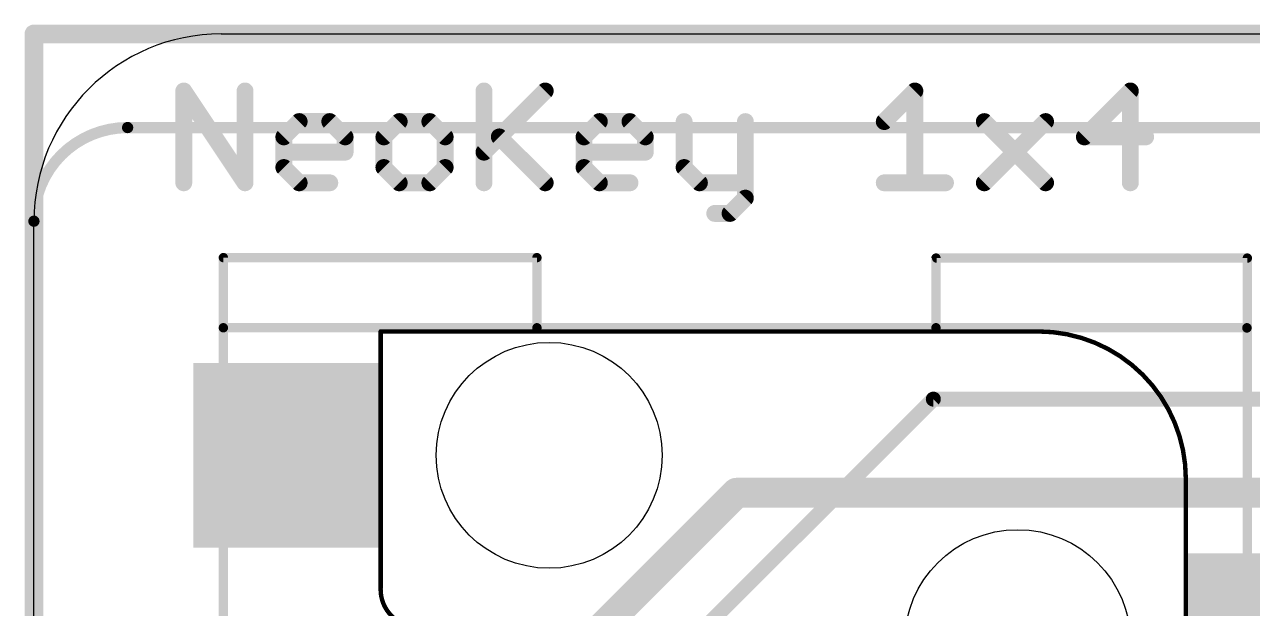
# Model space of a CAD drawing. Extents: x -1.5 to 77.7, y -1.7 to 21.7.
# Drawn here: x -0.13 to 16.52, y 13.8 to 21.72 of the extents above; entities that cross this region are included whole.
import ezdxf

# ---------------------------------------------------------------- set-up
doc = ezdxf.new("R2010")
doc.units = 0
for name, color, linetype in [('1', 12, 'CONTINUOUS'), ('16', 5, 'CONTINUOUS'), ('20', 53, 'CONTINUOUS'), ('21', 40, 'CONTINUOUS'), ('22', 6, 'CONTINUOUS')]:
    doc.layers.add(name, color=color, linetype=linetype)

# ---------------------------------------------------------------- blocks, each defined once
blk = doc.blocks.new('RECT')
blk.add_solid([(-0.5, -0.5), (0.5, -0.5), (-0.5, 0.5), (0.5, 0.5)])

msp = doc.modelspace()

# ---------------------------------------------------------------- linework, layer by layer
at = {"layer": '1'}
for points, const_width in [([(76.2, 21.59), (0, 21.59)], 0.254), ([(0, 21.59), (0, 0)], 0.254), ([(9.525, 15.367), (6.731, 12.573)], 0.4064), ([(9.525, 15.367), (19.177, 15.367)], 0.4064)]:
    msp.add_lwpolyline(points, dxfattribs=dict(at, const_width=const_width))
for points, const_width in [([(0, 21.6535, 1), (0, 21.5265)], 0.127), ([(0.0635, 21.59, 1), (-0.0635, 21.59)], 0.127), ([(9.525, 15.4686, 1), (9.525, 15.2654)], 0.2032), ([(9.5968, 15.2952, 1), (9.4532, 15.4388)], 0.2032)]:
    msp.add_lwpolyline(points, format="xyb", dxfattribs=dict(at, const_width=const_width))
at = {"layer": '16'}
for points, const_width in [([(76.2, 21.59), (0, 21.59)], 0.254), ([(0, 21.59), (0, 0)], 0.254), ([(8.6556, 13.1006), (12.192, 16.637)], 0.2032), ([(12.192, 16.637), (20.066, 16.637)], 0.2032)]:
    msp.add_lwpolyline(points, dxfattribs=dict(at, const_width=const_width))
for points, const_width in [([(0, 21.6535, 1), (0, 21.5265)], 0.127), ([(0.0635, 21.59, 1), (-0.0635, 21.59)], 0.127), ([(12.192, 16.6878, 1), (12.192, 16.5862)], 0.1016), ([(12.2279, 16.6011, 1), (12.1561, 16.6729)], 0.1016)]:
    msp.add_lwpolyline(points, format="xyb", dxfattribs=dict(at, const_width=const_width))
at = {"layer": '20'}
for p, q in [((2.54, 21.59), (73.66, 21.59)), ((0, 2.54), (0, 19.05))]:
    msp.add_line(p, q, dxfattribs=at)
for centre in [(6.985, 15.875), (13.335, 13.335)]:
    msp.add_circle(centre, 1.5318, dxfattribs=at)
msp.add_arc((2.54, 19.05), 2.54, 90, 180, dxfattribs=at)
at = {"layer": '21'}
for points, const_width in [([(2.0884, 20.8164, 1), (1.9741, 20.8164)], 0.1143), ([(2.0788, 20.8481, 1), (1.9837, 20.7847)], 0.1143), ([(2.9189, 20.8164, 1), (2.8046, 20.8164)], 0.1143), ([(6.1579, 20.8164, 1), (6.0436, 20.8164)], 0.1143), ([(6.9716, 20.776, 1), (6.8908, 20.8568)], 0.1143), ([(11.9992, 20.8164, 1), (11.8849, 20.8164)], 0.1143), ([(11.9824, 20.776, 1), (11.9016, 20.8568)], 0.1143), ([(14.9198, 20.8164, 1), (14.8055, 20.8164)], 0.1143), ([(14.9031, 20.776, 1), (14.8222, 20.8568)], 0.1143), ([(3.5954, 20.4583, 1), (3.5954, 20.344)], 0.1143), ([(3.6358, 20.3607, 1), (3.555, 20.4416)], 0.1143), ([(4.051, 20.4416, 1), (3.9702, 20.3607)], 0.1143), ([(4.0106, 20.344, 1), (4.0106, 20.4583)], 0.1143), ([(4.9519, 20.4583, 1), (4.9519, 20.344)], 0.1143), ([(4.9923, 20.3607, 1), (4.9115, 20.4416)], 0.1143), ([(5.4075, 20.4416, 1), (5.3267, 20.3607)], 0.1143), ([(5.3671, 20.344, 1), (5.3671, 20.4583)], 0.1143), ([(7.6649, 20.4583, 1), (7.6649, 20.344)], 0.1143), ([(7.7053, 20.3607, 1), (7.6245, 20.4416)], 0.1143), ([(8.1205, 20.4416, 1), (8.0397, 20.3607)], 0.1143), ([(8.0801, 20.344, 1), (8.0801, 20.4583)], 0.1143), ([(8.871, 20.4011, 1), (8.7567, 20.4011)], 0.1143), ([(9.7014, 20.4011, 1), (9.5871, 20.4011)], 0.1143), ([(11.4864, 20.4416, 1), (11.5672, 20.3607)], 0.1143), ([(12.9237, 20.4416, 1), (12.8429, 20.3607)], 0.1143), ([(13.7542, 20.3607, 1), (13.6733, 20.4416)], 0.1143), ([(3.4449, 20.1935, 1), (3.3306, 20.1935)], 0.1143), ([(4.2754, 20.1935, 1), (4.1611, 20.1935)], 0.1143), ([(4.8014, 20.1935, 1), (4.6871, 20.1935)], 0.1143), ([(5.6319, 20.1935, 1), (5.5176, 20.1935)], 0.1143), ([(6.3488, 20.2339, 1), (6.268, 20.1531)], 0.1143), ([(7.5144, 20.1935, 1), (7.4001, 20.1935)], 0.1143), ([(8.3449, 20.1935, 1), (8.2306, 20.1935)], 0.1143), ([(14.2398, 20.2507, 1), (14.2398, 20.1364)], 0.1143), ([(15.0703, 20.1364, 1), (15.0703, 20.2507)], 0.1143), ([(3.3474, 20.2339, 1), (3.4282, 20.1531)], 0.1143), ([(4.1778, 20.1531, 1), (4.2586, 20.2339)], 0.1143), ([(4.7039, 20.2339, 1), (4.7847, 20.1531)], 0.1143), ([(5.5343, 20.1531, 1), (5.6151, 20.2339)], 0.1143), ([(7.4169, 20.2339, 1), (7.4977, 20.1531)], 0.1143), ([(8.2473, 20.1531, 1), (8.3281, 20.2339)], 0.1143), ([(14.1994, 20.2339, 1), (14.2802, 20.1531)], 0.1143), ([(3.3878, 20.0431, 1), (3.3878, 19.9288)], 0.1143), ([(4.1611, 19.9859, 1), (4.2754, 19.9859)], 0.1143), ([(4.2182, 19.9288, 1), (4.2182, 20.0431)], 0.1143), ([(6.0604, 20.0263, 1), (6.1412, 19.9455)], 0.1143), ([(7.4573, 20.0431, 1), (7.4573, 19.9288)], 0.1143), ([(8.2306, 19.9859, 1), (8.3449, 19.9859)], 0.1143), ([(8.2877, 19.9288, 1), (8.2877, 20.0431)], 0.1143), ([(3.3306, 19.7783, 1), (3.4449, 19.7783)], 0.1143), ([(3.4282, 19.8187, 1), (3.3474, 19.7379)], 0.1143), ([(4.7847, 19.8187, 1), (4.7039, 19.7379)], 0.1143), ([(4.6871, 19.7783, 1), (4.8014, 19.7783)], 0.1143), ([(5.5176, 19.7783, 1), (5.6319, 19.7783)], 0.1143), ([(5.6151, 19.7379, 1), (5.5343, 19.8187)], 0.1143), ([(7.4977, 19.8187, 1), (7.4169, 19.7379)], 0.1143), ([(7.4001, 19.7783, 1), (7.5144, 19.7783)], 0.1143), ([(8.8542, 19.8187, 1), (8.7734, 19.7379)], 0.1143), ([(8.7567, 19.7783, 1), (8.871, 19.7783)], 0.1143), ([(2.8142, 19.539, 1), (2.9093, 19.6024)], 0.1143), ([(3.5954, 19.6279, 1), (3.5954, 19.5136)], 0.1143), ([(3.555, 19.5303, 1), (3.6358, 19.6111)], 0.1143), ([(4.0106, 19.5136, 1), (4.0106, 19.6279)], 0.1143), ([(4.9519, 19.6279, 1), (4.9519, 19.5136)], 0.1143), ([(4.9115, 19.5303, 1), (4.9923, 19.6111)], 0.1143), ([(5.3267, 19.6111, 1), (5.4075, 19.5303)], 0.1143), ([(5.3671, 19.5136, 1), (5.3671, 19.6279)], 0.1143), ([(6.8908, 19.5303, 1), (6.9716, 19.6111)], 0.1143), ([(7.6649, 19.6279, 1), (7.6649, 19.5136)], 0.1143), ([(7.6245, 19.5303, 1), (7.7053, 19.6111)], 0.1143), ([(8.0801, 19.5136, 1), (8.0801, 19.6279)], 0.1143), ([(9.0214, 19.6279, 1), (9.0214, 19.5136)], 0.1143), ([(8.981, 19.5303, 1), (9.0618, 19.6111)], 0.1143), ([(9.6442, 19.5136, 1), (9.6442, 19.6279)], 0.1143), ([(11.5268, 19.6279, 1), (11.5268, 19.5136)], 0.1143), ([(12.3572, 19.5136, 1), (12.3572, 19.6279)], 0.1143), ([(12.8429, 19.6111, 1), (12.9237, 19.5303)], 0.1143), ([(13.6733, 19.5303, 1), (13.7542, 19.6111)], 0.1143), ([(1.9741, 19.5707, 1), (2.0884, 19.5707)], 0.1143), ([(2.8046, 19.5707, 1), (2.9189, 19.5707)], 0.1143), ([(6.0436, 19.5707, 1), (6.1579, 19.5707)], 0.1143), ([(9.6847, 19.3227, 1), (9.6038, 19.4035)], 0.1143), ([(11.8849, 19.5707, 1), (11.9992, 19.5707)], 0.1143), ([(14.8055, 19.5707, 1), (14.9198, 19.5707)], 0.1143), ([(9.5871, 19.3631, 1), (9.7014, 19.3631)], 0.1143), ([(9.229, 19.2126, 1), (9.229, 19.0983)], 0.1143), ([(9.3962, 19.1959, 1), (9.477, 19.1151)], 0.1143), ([(9.4366, 19.0983, 1), (9.4366, 19.2126)], 0.1143), ([(4.715, 17.555, 1), (4.685, 17.555)], 0.03), ([(4.7, 17.57, 1), (4.7, 17.54)], 0.03), ([(15.615, 15.555, 0.4142), (13.615, 17.555)], 0.06), ([(13.615, 17.57, 1), (13.615, 17.54)], 0.03), ([(13.615, 17.54, 1), (13.615, 17.57)], 0.03), ([(15.63, 15.555, 1), (15.6, 15.555)], 0.03), ([(15.6, 15.555, 1), (15.63, 15.555)], 0.03), ([(4.685, 14.07, 1), (4.715, 14.07)], 0.03), ([(4.7, 14.055, 0.4142), (5.205, 13.55)], 0.06), ([(4.715, 14.055, 1), (4.685, 14.055)], 0.03)]:
    msp.add_lwpolyline(points, format="xyb", dxfattribs=dict(at, const_width=const_width))
for points, const_width in [([(2.0313, 19.5707), (2.0313, 20.8164)], 0.2286), ([(2.0313, 20.8164), (2.8617, 19.5707)], 0.2286), ([(2.8617, 19.5707), (2.8617, 20.8164)], 0.2286), ([(6.1008, 20.8164), (6.1008, 19.5707)], 0.2286), ([(6.1008, 19.9859), (6.9312, 20.8164)], 0.2286), ([(11.5268, 20.4011), (11.942, 20.8164)], 0.2286), ([(11.942, 20.8164), (11.942, 19.5707)], 0.2286), ([(14.8626, 20.8164), (14.2398, 20.1935)], 0.2286), ([(14.8626, 19.5707), (14.8626, 20.8164)], 0.2286), ([(3.3878, 20.1935), (3.5954, 20.4011)], 0.2286), ([(3.5954, 20.4011), (4.0106, 20.4011)], 0.2286), ([(4.0106, 20.4011), (4.2182, 20.1935)], 0.2286), ([(4.9519, 20.4011), (4.7443, 20.1935)], 0.2286), ([(5.3671, 20.4011), (4.9519, 20.4011)], 0.2286), ([(5.5747, 20.1935), (5.3671, 20.4011)], 0.2286), ([(7.4573, 20.1935), (7.6649, 20.4011)], 0.2286), ([(7.6649, 20.4011), (8.0801, 20.4011)], 0.2286), ([(8.0801, 20.4011), (8.2877, 20.1935)], 0.2286), ([(8.8138, 20.4011), (8.8138, 19.7783)], 0.2286), ([(9.6442, 20.4011), (9.6442, 19.3631)], 0.2286), ([(12.8833, 20.4011), (13.7138, 19.5707)], 0.2286), ([(12.8833, 19.5707), (13.7138, 20.4011)], 0.2286), ([(3.3878, 19.7783), (3.3878, 20.1935)], 0.2286), ([(4.2182, 20.1935), (4.2182, 19.9859)], 0.2286), ([(4.7443, 20.1935), (4.7443, 19.7783)], 0.2286), ([(5.5747, 19.7783), (5.5747, 20.1935)], 0.2286), ([(6.3084, 20.1935), (6.9312, 19.5707)], 0.2286), ([(7.4573, 19.7783), (7.4573, 20.1935)], 0.2286), ([(8.2877, 20.1935), (8.2877, 19.9859)], 0.2286), ([(14.2398, 20.1935), (15.0703, 20.1935)], 0.2286), ([(4.2182, 19.9859), (3.3878, 19.9859)], 0.2286), ([(8.2877, 19.9859), (7.4573, 19.9859)], 0.2286), ([(3.5954, 19.5707), (3.3878, 19.7783)], 0.2286), ([(4.7443, 19.7783), (4.9519, 19.5707)], 0.2286), ([(5.3671, 19.5707), (5.5747, 19.7783)], 0.2286), ([(7.6649, 19.5707), (7.4573, 19.7783)], 0.2286), ([(8.8138, 19.7783), (9.0214, 19.5707)], 0.2286), ([(4.0106, 19.5707), (3.5954, 19.5707)], 0.2286), ([(4.9519, 19.5707), (5.3671, 19.5707)], 0.2286), ([(8.0801, 19.5707), (7.6649, 19.5707)], 0.2286), ([(9.0214, 19.5707), (9.6442, 19.5707)], 0.2286), ([(11.5268, 19.5707), (12.3572, 19.5707)], 0.2286), ([(9.6442, 19.3631), (9.4366, 19.1555)], 0.2286), ([(9.4366, 19.1555), (9.229, 19.1555)], 0.2286), ([(4.7, 14.07), (4.7, 17.555)], 0.06), ([(4.7, 17.555), (13.615, 17.555)], 0.06), ([(15.615, 15.555), (15.615, 11.65)], 0.06)]:
    msp.add_lwpolyline(points, dxfattribs=dict(at, const_width=const_width))
at = {"layer": '22'}
for points, const_width in [([(1.27, 20.32, 0.4142), (0, 19.05)], 0.1524), ([(1.27, 20.3581, 1), (1.27, 20.2819)], 0.0762), ([(1.27, 20.2819, 1), (1.27, 20.3581)], 0.0762), ([(0.0381, 19.05, 1), (-0.0381, 19.05)], 0.0762), ([(-0.0381, 19.05, 1), (0.0381, 19.05)], 0.0762), ([(2.5998, 18.556, 1), (2.5362, 18.556)], 0.0635), ([(2.568, 18.5877, 1), (2.568, 18.5243)], 0.0635), ([(6.8507, 18.556, 1), (6.7873, 18.556)], 0.0635), ([(6.819, 18.5243, 1), (6.819, 18.5877)], 0.0635), ([(12.2598, 18.55, 1), (12.1962, 18.55)], 0.0635), ([(12.237, 18.5817, 1), (12.237, 18.5183)], 0.0635), ([(16.4808, 18.55, 1), (16.4173, 18.55)], 0.0635), ([(16.449, 18.5183, 1), (16.449, 18.5817)], 0.0635), ([(2.5998, 17.605, 1), (2.5362, 17.605)], 0.0635), ([(2.568, 17.6367, 1), (2.568, 17.5733)], 0.0635), ([(6.819, 17.6367, 1), (6.819, 17.5733)], 0.0635), ([(6.819, 17.5733, 1), (6.819, 17.6367)], 0.0635), ([(12.228, 17.6367, 1), (12.228, 17.5733)], 0.0635), ([(12.228, 17.5733, 1), (12.228, 17.6367)], 0.0635), ([(16.4748, 17.605, 1), (16.4113, 17.605)], 0.0635), ([(16.443, 17.5733, 1), (16.443, 17.6367)], 0.0635), ([(2.5362, 17.605, 1), (2.5998, 17.605)], 0.0635), ([(6.7873, 17.605, 1), (6.8507, 17.605)], 0.0635), ([(12.1962, 17.605, 1), (12.2598, 17.605)], 0.0635), ([(16.4113, 17.602, 1), (16.4748, 17.602)], 0.0635)]:
    msp.add_lwpolyline(points, format="xyb", dxfattribs=dict(at, const_width=const_width))
for points, const_width in [([(17.78, 20.32), (1.27, 20.32)], 0.1524), ([(0, 19.05), (0, 2.54)], 0.1524), ([(2.568, 17.605), (2.568, 18.556)], 0.127), ([(2.568, 18.556), (6.819, 18.556)], 0.127), ([(6.819, 18.556), (6.819, 17.605)], 0.127), ([(12.228, 17.605), (12.228, 18.55)], 0.127), ([(12.237, 18.55), (16.449, 18.55)], 0.127), ([(16.449, 18.55), (16.449, 4.264)], 0.127), ([(2.568, 4.264), (2.568, 17.605)], 0.127), ([(6.819, 17.605), (2.568, 17.605)], 0.127), ([(6.819, 17.605), (12.228, 17.605)], 0.127), ([(12.228, 17.605), (16.443, 17.605)], 0.127), ([(16.443, 17.605), (16.443, 17.602)], 0.127)]:
    msp.add_lwpolyline(points, dxfattribs=dict(at, const_width=const_width))

# ---------------------------------------------------------------- block references
at = {"layer": '1', "xscale": 2.55, "yscale": 2.5}
for p in [(3.435, 15.875), (16.885, 13.295)]:
    msp.add_blockref('RECT', p, dxfattribs=at)

doc.saveas('drawing.dxf')
